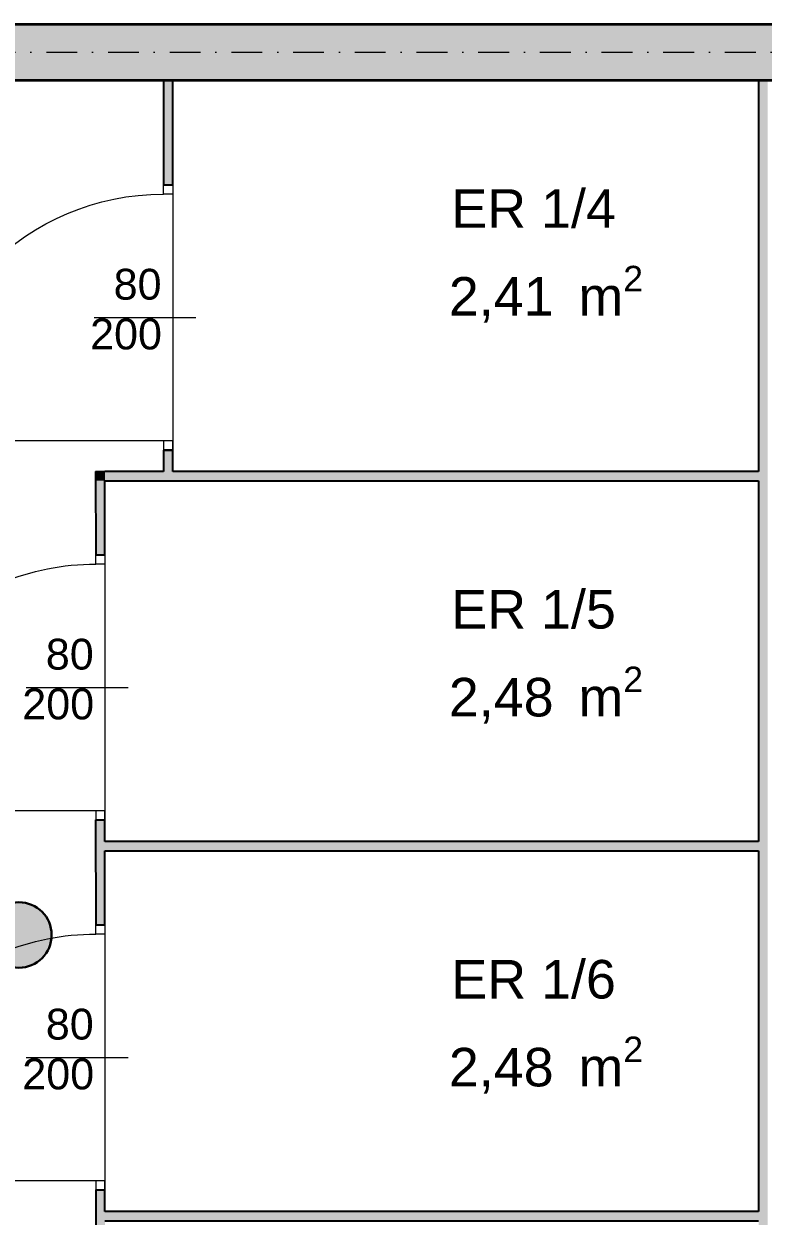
# Model space of a CAD drawing. Header units: millimetres. Extents: x 32522367 to 32638135, y 41424826 to 41540167.
# Drawn here: x 32563081 to 32565479, y 41444598 to 41448465 of the extents above; entities that cross this region are included whole.
import ezdxf
from ezdxf.enums import TextEntityAlignment as Align

# ---------------------------------------------------------------- set-up
doc = ezdxf.new("R2010")
doc.units = ezdxf.units.MM
doc.linetypes.add('Raster', pattern=[0.2, 0.1, -0.05, 0, -0.05])
doc.linetypes.add('Strichlinie eng', pattern=[0.1, 0.075, -0.025])
for name, color, linetype in [('000 Achsraster Haupt', 251, 'Continuous'), ('120 Wand Innen tragend', 251, 'Continuous'), ('130 Wand Innen', 251, 'Continuous'), ('240 Unterdaemmung', 251, 'Continuous'), ('811 Raum 2.Erschließung_ Nebenräume_Allg.räume_Technik', 251, 'Continuous'), ('Archicad Tür-Marker', 251, 'Continuous'), ('Archicad Türen', 251, 'Continuous')]:
    doc.layers.add(name, color=color, linetype=linetype)
for name, color, linetype, lineweight in [('000 Achsraster Haupt_Stift_Nr__1', 251, 'Continuous', 13), ('120 Wand Innen tragend_Stift_Nr__24', 251, 'Continuous', 13), ('120 Wand Innen tragend_Stift_Nr__8', 251, 'Continuous', 35), ('130 Wand Innen_Stift_Nr__26', 251, 'Continuous', 13), ('130 Wand Innen_Stift_Nr__7', 251, 'Continuous', 25), ('240 Unterdaemmung_Stift_Nr__6', 251, 'Continuous', 13), ('Archicad Raumstempel_Stift_Nr__1', 251, 'Continuous', 13), ('Archicad Tür-Marker_Stift_Nr__1', 251, 'Continuous', 13), ('Archicad Türen_Stift_Nr__1', 251, 'Continuous', 13), ('Archicad Türen_Stift_Nr__7', 251, 'Continuous', 25)]:
    doc.layers.add(name, color=color, linetype=linetype, lineweight=lineweight)
doc.layers.add('E2_LEHR_MENSCH_NATIVE', color=112, linetype='Continuous', lineweight=35, true_color=0x20dd55)
doc.styles.add('ERSTELLTER_STIL_1', font='arial.ttf')

# ---------------------------------------------------------------- blocks, each defined once
blk = doc.blocks.new('ER 1_5__194', base_point=(19.4496, -0.7881))
at = {"layer": 'Archicad Raumstempel_Stift_Nr__1', "color": 7, "lineweight": 13, "insert": (19.1525, -0.7581), "char_height": 0.125, "attachment_point": 1, "rotation": 343.6401, "style": 'ERSTELLTER_STIL_1'}
blk.add_mtext('\\A1;{\\pql;\\pt0,0.05;\\fArial|b0|i0|c0|p0;\\W1.000000;2,48\\fArial|b0|i0|c0|p0;\\W1.000000;\\A1{\\H.66x;\\S^  ;}\\fArial|b0|i0|c0|p0;\\W1.000000; m\\fArial|b0|i0|c0|p0;\\W1.000000;\\A1{\\H.66x;\\S2^  ;}}', dxfattribs=at)
at = {"layer": 'Archicad Raumstempel_Stift_Nr__1', "color": 7, "lineweight": 13, "style": 'ERSTELLTER_STIL_1'}
for tag, p in [('ROOM_NAME', (19.2302, -0.5219)), ('DUMMY_890', (19.733, -0.641)), ('DUMMY_891', (19.161, -0.729))]:
    blk.add_attdef(tag, text='', height=0.125, rotation=343.6401, dxfattribs=at).set_placement(p, align=Align.TOP_LEFT)
blk = doc.blocks.new('ER 1_6__195', base_point=(19.1115, -1.9395))
at = {"layer": 'Archicad Raumstempel_Stift_Nr__1', "color": 7, "lineweight": 13, "insert": (18.8145, -1.9095), "char_height": 0.125, "attachment_point": 1, "rotation": 343.6401, "style": 'ERSTELLTER_STIL_1'}
blk.add_mtext('\\A1;{\\pql;\\pt0,0.05;\\fArial|b0|i0|c0|p0;\\W1.000000;2,48\\fArial|b0|i0|c0|p0;\\W1.000000;\\A1{\\H.66x;\\S^  ;}\\fArial|b0|i0|c0|p0;\\W1.000000; m\\fArial|b0|i0|c0|p0;\\W1.000000;\\A1{\\H.66x;\\S2^  ;}}', dxfattribs=at)
at = {"layer": 'Archicad Raumstempel_Stift_Nr__1', "color": 7, "lineweight": 13, "style": 'ERSTELLTER_STIL_1'}
for tag, p in [('ROOM_NAME', (18.8922, -1.6733)), ('DUMMY_890', (19.395, -1.7924)), ('DUMMY_891', (18.823, -1.8804))]:
    blk.add_attdef(tag, text='', height=0.125, rotation=343.6401, dxfattribs=at).set_placement(p, align=Align.TOP_LEFT)
blk = doc.blocks.new('ER 1_4__198', base_point=(19.8157, 0.4593))
at = {"layer": 'Archicad Raumstempel_Stift_Nr__1', "color": 7, "lineweight": 13, "insert": (19.5186, 0.4893), "char_height": 0.125, "attachment_point": 1, "rotation": 343.6401, "style": 'ERSTELLTER_STIL_1'}
blk.add_mtext('\\A1;{\\pql;\\pt0,0.05;\\fArial|b0|i0|c0|p0;\\W1.000000;2,41\\fArial|b0|i0|c0|p0;\\W1.000000;\\A1{\\H.66x;\\S^  ;}\\fArial|b0|i0|c0|p0;\\W1.000000; m\\fArial|b0|i0|c0|p0;\\W1.000000;\\A1{\\H.66x;\\S2^  ;}}', dxfattribs=at)
at = {"layer": 'Archicad Raumstempel_Stift_Nr__1', "color": 7, "lineweight": 13, "style": 'ERSTELLTER_STIL_1'}
for tag, p in [('ROOM_NAME', (19.5963, 0.7254)), ('DUMMY_890', (20.0992, 0.6064)), ('DUMMY_891', (19.5272, 0.5184))]:
    blk.add_attdef(tag, text='', height=0.125, rotation=343.6401, dxfattribs=at).set_placement(p, align=Align.TOP_LEFT)
blk = doc.blocks.new('Decke_52', base_point=(14.1881, -3.6439))
at = {"layer": '240 Unterdaemmung_Stift_Nr__6', "color": 7, "linetype": 'Strichlinie eng', "lineweight": 13, "flags": 128}
blk.add_lwpolyline([(21.0504, 0.6678), (15.8978, 2.1803), (14.1881, -3.6439), (35.8347, -9.9984), (37.505, -4.3085), (36.3248, -3.962), (36.3642, -3.8277), (22.0099, 0.3861)], dxfattribs=at)
blk = doc.blocks.new('Decke_118', base_point=(16.371, 3.7923))
at = {"layer": '240 Unterdaemmung_Stift_Nr__6', "color": 7, "linetype": 'Strichlinie eng', "lineweight": 13, "flags": 128}
blk.add_lwpolyline([(16.371, 3.7923), (15.9485, 2.3531), (36.5876, -3.7057), (36.5527, -3.8413), (37.5557, -4.1358), (38.0176, -2.5622), (34.5442, -1.5425), (34.7132, -0.9668), (33.3699, -0.5725), (33.2009, -1.1482), (31.4258, -0.6271), (31.5948, -0.0514), (30.2514, 0.343), (30.0824, -0.2327)], close=True, dxfattribs=at)
blk = doc.blocks.new('Wand_322', base_point=(9.9612, 4.1107))
at = {"layer": '120 Wand Innen tragend_Stift_Nr__24', "linetype": 'Continuous', "lineweight": 13}
blk.add_hatch(color=92, dxfattribs=at).paths.add_polyline_path([(18.3254, 1.4677), (22.6144, 0.2086), (22.6651, 0.3814), (18.3761, 1.6404)])
at = {"layer": '120 Wand Innen tragend_Stift_Nr__8', "color": 7, "linetype": 'Continuous', "lineweight": 35, "flags": 128}
for points in [[(21.1011, 0.8405), (18.3761, 1.6404)], [(18.3254, 1.4677), (21.0504, 0.6678)]]:
    blk.add_lwpolyline(points, dxfattribs=at)
blk = doc.blocks.new('Wand_406', base_point=(18.8724, -5.3316))
at = {"layer": '130 Wand Innen_Stift_Nr__26', "linetype": 'Continuous', "lineweight": 13}
blk.add_hatch(color=5, dxfattribs=at).paths.add_polyline_path([(18.9712, -5.048), (20.681, 0.7762), (20.6522, 0.7847), (18.9425, -5.0396)])
at = {"layer": '130 Wand Innen_Stift_Nr__7', "color": 7, "linetype": 'Continuous', "lineweight": 25, "flags": 128}
for points in [[(20.6522, 0.7847), (20.2945, -0.4339)], [(20.681, 0.7762), (20.6522, 0.7847)], [(20.286, -0.4627), (19.9565, -1.5853)], [(19.948, -1.6141), (19.6185, -2.7367)]]:
    blk.add_lwpolyline(points, dxfattribs=at)
blk = doc.blocks.new('Blockrahmentür 1-Fl 27_8')
at = {"layer": 'Archicad Türen_Stift_Nr__1', "color": 7, "linetype": 'Continuous', "lineweight": 13}
for p, q in [((0.4, 0), (0.4, 0.8)), ((-0.4, 0), (-0.43, 0)), ((-0.43, 0), (-0.43, -0.03)), ((-0.4, -0.02), (-0.4, 0)), ((0.4, -0.02), (0.4, 0)), ((0.4, 0), (0.43, 0)), ((0.43, 0), (0.43, -0.03)), ((-0.43, -0.03), (-0.4, -0.03)), ((-0.4, -0.03), (-0.4, -0.02)), ((0.4, -0.03), (0.4, -0.02)), ((0.43, -0.03), (0.4, -0.03))]:
    blk.add_line(p, q, dxfattribs=at)
blk.add_arc((0.4, 0), 0.8, 90, 180, dxfattribs=at)
at = {"layer": 'Archicad Türen_Stift_Nr__7', "color": 7, "linetype": 'Continuous', "lineweight": 25}
for p, q in [((-0.43, 0), (-0.43, -0.03)), ((-0.43, 0), (-0.43, -0.03)), ((0.43, 0), (0.43, -0.03)), ((0.43, 0), (0.43, -0.03))]:
    blk.add_line(p, q, dxfattribs=at)
blk = doc.blocks.new('T Marker AUT 27_14')
at = {"layer": 'Archicad Tür-Marker_Stift_Nr__1', "color": 7, "linetype": 'Continuous', "lineweight": 13}
blk.add_line((0, 0.225), (0, -0.105), dxfattribs=at)
at = {"layer": 'Archicad Tür-Marker_Stift_Nr__1', "color": 7, "lineweight": 13, "style": 'ERSTELLTER_STIL_1'}
for tag, height, p in [('DUMMY_270', 0.1, (-0.165, 0.2614)), ('DUMMY_268', 0.1, (-0.0036, 0.1852)), ('DUMMY_271', 0.0667, (-0.0983, 0)), ('DUMMY_269', 0.0667, (0.0631, 0))]:
    blk.add_attdef(tag, text='', height=height, rotation=270, dxfattribs=at).set_placement(p, align=Align.BOTTOM_LEFT)
blk = doc.blocks.new('Wand_420', base_point=(16.8238, -4.7303))
at = {"layer": '130 Wand Innen_Stift_Nr__26', "linetype": 'Continuous', "lineweight": 13}
for points in [[(18.2315, 0.1717), (18.2231, 0.1429), (18.2519, 0.1344)], [(18.2603, 0.1632), (18.2315, 0.1717), (18.2519, 0.1344)], [(18.2231, 0.1429), (18.1555, -0.0874), (18.1843, -0.0958), (18.2519, 0.1344)], [(17.8175, -1.2388), (17.8463, -1.2473), (17.942, -0.921), (17.9132, -0.9126)], [(17.4795, -2.3902), (17.5083, -2.3987), (17.604, -2.0724), (17.5752, -2.064)]]:
    blk.add_hatch(color=5, dxfattribs=at).paths.add_polyline_path(points)
at = {"layer": '130 Wand Innen_Stift_Nr__7', "color": 7, "linetype": 'Continuous', "lineweight": 25}
for p, q in [((18.1555, -0.0874), (18.1843, -0.0958)), ((17.9132, -0.9126), (17.942, -0.921)), ((17.8175, -1.2388), (17.8463, -1.2473)), ((17.5752, -2.064), (17.604, -2.0724))]:
    blk.add_line(p, q, dxfattribs=at)
at = {"layer": '130 Wand Innen_Stift_Nr__7', "color": 7, "linetype": 'Continuous', "lineweight": 25, "flags": 128}
for points in [[(18.2315, 0.1717), (18.1555, -0.0874)], [(18.2315, 0.1717), (18.2603, 0.1632)], [(18.1843, -0.0958), (18.2519, 0.1344)], [(17.9132, -0.9126), (17.8175, -1.2388)], [(17.9223, -0.9882), (17.942, -0.921)], [(17.8463, -1.2473), (17.9139, -1.017)], [(17.5752, -2.064), (17.4795, -2.3902)], [(17.5843, -2.1396), (17.604, -2.0724)]]:
    blk.add_lwpolyline(points, dxfattribs=at)
at = {"layer": 'Archicad Tür-Marker', "color": 7, "lineweight": 13}
ref = blk.add_blockref('T Marker AUT 27_14', (18.0344, -0.5), dxfattribs=dict(at, rotation=73.64008921166615))
ref.add_attrib('DUMMY_268', '80', dxfattribs={"layer": 'Archicad Tür-Marker_Stift_Nr__1', "color": 7, "lineweight": 13, "height": 0.1, "rotation": 343.6401, "style": 'ERSTELLTER_STIL_1'}).set_placement((17.887, -0.4278), align=Align.BOTTOM_LEFT)
ref.add_attrib('DUMMY_270', '200', dxfattribs={"layer": 'Archicad Tür-Marker_Stift_Nr__1', "color": 7, "lineweight": 13, "height": 0.1, "rotation": 343.6401, "style": 'ERSTELLTER_STIL_1'}).set_placement((17.7683, -0.5612), align=Align.BOTTOM_LEFT)
ref = blk.add_blockref('T Marker AUT 27_14', (17.6964, -1.6514), dxfattribs=dict(at, rotation=73.64008921166615))
ref.add_attrib('DUMMY_268', '80', dxfattribs={"layer": 'Archicad Tür-Marker_Stift_Nr__1', "color": 7, "lineweight": 13, "height": 0.1, "rotation": 343.6401, "style": 'ERSTELLTER_STIL_1'}).set_placement((17.549, -1.5792), align=Align.BOTTOM_LEFT)
ref.add_attrib('DUMMY_270', '200', dxfattribs={"layer": 'Archicad Tür-Marker_Stift_Nr__1', "color": 7, "lineweight": 13, "height": 0.1, "rotation": 343.6401, "style": 'ERSTELLTER_STIL_1'}).set_placement((17.4303, -1.7127), align=Align.BOTTOM_LEFT)
at = {"layer": 'Archicad Türen', "color": 7, "linetype": 'Continuous', "lineweight": 13, "xscale": -1, "rotation": 73.64008921166615}
for p in [(18.0344, -0.5), (17.6964, -1.6514)]:
    blk.add_blockref('Blockrahmentür 1-Fl 27_8', p, dxfattribs=at)
blk = doc.blocks.new('Wand_426', base_point=(17.5801, -2.154))
at = {"layer": '130 Wand Innen_Stift_Nr__26', "linetype": 'Continuous', "lineweight": 13}
blk.add_hatch(color=5, dxfattribs=at).paths.add_polyline_path([(17.5759, -2.1684), (19.61, -2.7655), (19.6185, -2.7367), (17.5843, -2.1396)])
at = {"layer": '130 Wand Innen_Stift_Nr__7', "color": 7, "linetype": 'Continuous', "lineweight": 25, "flags": 128}
for points in [[(19.6185, -2.7367), (17.5843, -2.1396)], [(17.5759, -2.1684), (19.61, -2.7655)]]:
    blk.add_lwpolyline(points, dxfattribs=at)
blk = doc.blocks.new('Wand_427', base_point=(17.9181, -1.0026))
at = {"layer": '130 Wand Innen_Stift_Nr__26', "linetype": 'Continuous', "lineweight": 13}
blk.add_hatch(color=5, dxfattribs=at).paths.add_polyline_path([(17.9139, -1.017), (19.948, -1.6141), (19.9565, -1.5853), (17.9223, -0.9882)])
at = {"layer": '130 Wand Innen_Stift_Nr__7', "color": 7, "linetype": 'Continuous', "lineweight": 25, "flags": 128}
for points in [[(19.9565, -1.5853), (17.9223, -0.9882)], [(17.9139, -1.017), (19.948, -1.6141)]]:
    blk.add_lwpolyline(points, dxfattribs=at)
blk = doc.blocks.new('Wand_428', base_point=(18.2561, 0.1488))
at = {"layer": '130 Wand Innen_Stift_Nr__26', "linetype": 'Continuous', "lineweight": 13}
blk.add_hatch(color=5, dxfattribs=at).paths.add_polyline_path([(18.2519, 0.1344), (20.286, -0.4627), (20.2945, -0.4339), (18.2603, 0.1632)])
at = {"layer": '130 Wand Innen_Stift_Nr__7', "color": 7, "linetype": 'Continuous', "lineweight": 25, "flags": 128}
for points in [[(18.4426, 0.1097), (18.2603, 0.1632)], [(18.2519, 0.1344), (20.286, -0.4627)], [(20.2945, -0.4339), (18.4714, 0.1013)]]:
    blk.add_lwpolyline(points, dxfattribs=at)
blk = doc.blocks.new('Wand_429', base_point=(18.4672, 0.0869))
at = {"layer": '130 Wand Innen_Stift_Nr__26', "linetype": 'Continuous', "lineweight": 13}
for points in [[(18.7046, 1.0021), (18.7334, 0.9936), (18.8291, 1.3198), (18.8003, 1.3283)], [(18.4426, 0.1097), (18.4714, 0.1013), (18.4911, 0.1684), (18.4623, 0.1769)]]:
    blk.add_hatch(color=5, dxfattribs=at).paths.add_polyline_path(points)
at = {"layer": '130 Wand Innen_Stift_Nr__7', "color": 7, "linetype": 'Continuous', "lineweight": 25}
for p, q in [((18.7046, 1.0021), (18.7334, 0.9936)), ((18.4623, 0.1769), (18.4911, 0.1684))]:
    blk.add_line(p, q, dxfattribs=at)
at = {"layer": '130 Wand Innen_Stift_Nr__7', "color": 7, "linetype": 'Continuous', "lineweight": 25, "flags": 128}
for points in [[(18.8003, 1.3283), (18.7046, 1.0021)], [(18.7334, 0.9936), (18.8291, 1.3198)], [(18.8291, 1.3198), (18.8003, 1.3283)], [(18.4623, 0.1769), (18.4426, 0.1097)], [(18.4714, 0.1013), (18.4911, 0.1684)]]:
    blk.add_lwpolyline(points, dxfattribs=at)
at = {"layer": 'Archicad Tür-Marker', "color": 7, "lineweight": 13}
ref = blk.add_blockref('T Marker AUT 27_14', (18.5835, 0.5895), dxfattribs=dict(at, rotation=73.6400892116661))
ref.add_attrib('DUMMY_268', '80', dxfattribs={"layer": 'Archicad Tür-Marker_Stift_Nr__1', "color": 7, "lineweight": 13, "height": 0.1, "rotation": 343.6401, "style": 'ERSTELLTER_STIL_1'}).set_placement((18.4361, 0.6616), align=Align.BOTTOM_LEFT)
ref.add_attrib('DUMMY_270', '200', dxfattribs={"layer": 'Archicad Tür-Marker_Stift_Nr__1', "color": 7, "lineweight": 13, "height": 0.1, "rotation": 343.6401, "style": 'ERSTELLTER_STIL_1'}).set_placement((18.3174, 0.5282), align=Align.BOTTOM_LEFT)
at = {"layer": 'Archicad Türen', "color": 7, "linetype": 'Continuous', "lineweight": 13, "xscale": -1, "rotation": 73.6400892116661}
blk.add_blockref('Blockrahmentür 1-Fl 27_8', (18.5835, 0.5895), dxfattribs=at)
blk = doc.blocks.new('Standard-Rastermarker_20')
at = {"layer": '000 Achsraster Haupt_Stift_Nr__1', "color": 7, "linetype": 'Raster', "lineweight": 13}
blk.add_line((1, 0), (91.4133, 0), dxfattribs=at)
at = {"layer": '000 Achsraster Haupt_Stift_Nr__1', "color": 7, "lineweight": 13, "style": 'ERSTELLTER_STIL_1'}
for tag, p in [('AC_MarkerText_1_0', (-0.25, 0.075)), ('AC_MarkerText_1_1', (92.6633, 0.075))]:
    blk.add_attdef(tag, text='', height=0.15, dxfattribs=at).set_placement(p, align=Align.TOP_CENTER)
blk = doc.blocks.new('98095500')
at = {"color": 18, "lineweight": 30, "true_color": 0x000000}
for points in [[(423921.73, 99168.82), (423956.82, 99168.82), (423956.82, 99202.95), (423984.52, 99214.53), (424033.69, 99214.53), (424053.79, 99178.33)], [(424040.17, 99170.92), (424025.2, 99196.66), (423999.74, 99196.78), (424026.18, 99150.32), (424026.18, 99110.9), (424070.22, 99110.9), (424070.22, 99092.32), (424007.48, 99092.32), (424007.48, 99131.68), (423974.96, 99113.11), (423974.96, 99066.99), (423956.52, 99066.99), (423956.52, 99122.44), (423990.54, 99141.87), (423975.12, 99168.79), (423975.12, 99150.21), (423921.73, 99150.28)]]:
    blk.add_lwpolyline(points, dxfattribs=at)
blk.add_circle((423963.6, 99225.86), 18.08, dxfattribs=at)
for centre, radius, start, end in [((424047.83, 99173.07), 7.96, 195.72991, 41.40047), ((423921.73, 99159.55), 9.27, 89.9849, 270.0151)]:
    blk.add_arc(centre, radius, start, end, dxfattribs=at)
blk = doc.blocks.new('750298750')
h = blk.add_hatch(color=3)
h.paths.add_polyline_path([(426943.63, 99576.9), (426968.12, 99576.79), (426982.52, 99552.02, 1.25347), (426995.63, 99559.16), (426976.28, 99593.98), (426928.98, 99593.98), (426902.34, 99582.83), (426902.34, 99550.01), (426868.58, 99550.01, 1), (426868.59, 99532.17), (426919.94, 99532.11), (426919.94, 99549.98), (426934.78, 99524.08), (426902.06, 99505.39), (426902.06, 99452.05), (426919.79, 99452.05), (426919.79, 99496.41), (426951.07, 99514.28), (426951.07, 99476.42), (427011.43, 99476.42), (427011.43, 99494.29), (426969.06, 99494.29), (426969.06, 99532.21)])
h.paths.add_polyline_path([(426891.47, 99604.88, 1), (426926.25, 99604.88, 1)])
at = {"xscale": 0.9619413167778113, "yscale": 0.9619413167778113, "zscale": 0.9619413167778113}
blk.add_blockref('98095500', (19080.76, 4155.42), dxfattribs=at)
blk = doc.blocks.new('E2_MOL_LEHRPERSON_ZENTRIERT')
blk.add_blockref('750298750', (-426935.55, -99537.16))

msp = doc.modelspace()

# ---------------------------------------------------------------- linework, layer by layer
at = {"layer": '811 Raum 2.Erschließung_ Nebenräume_Allg.räume_Technik', "color": 51, "linetype": 'Continuous', "lineweight": 0, "true_color": 0xf5ffa6, "flags": 128}
msp.add_lwpolyline([(32554268.836, 41447432.46), (32554268.831, 41448462.46), (32559088.831, 41448462.484), (32566978.831, 41448462.524), (32568578.831, 41448462.532), (32583068.831, 41448462.606), (32583068.823, 41449962.605), (32565768.823, 41449962.518), (32564168.823, 41449962.51), (32557468.823, 41449962.476), (32556448.823, 41449962.471), (32552268.823, 41449962.45), (32552268.836, 41447432.45)], close=True, dxfattribs=at)
at = {"layer": '811 Raum 2.Erschließung_ Nebenräume_Allg.räume_Technik', "color": 31, "linetype": 'Continuous', "lineweight": 0, "true_color": 0xffcc66, "flags": 128}
for points in [[(32554418.832, 41448282.461), (32554418.862, 41442212.462), (32570998.862, 41442212.546), (32570998.832, 41448282.544)], [(32565463.832, 41448282.516), (32563563.832, 41448282.507), (32563563.838, 41447012.507), (32565463.838, 41447012.517)], [(32565463.838, 41446982.517), (32563343.838, 41446982.506), (32563343.844, 41445812.506), (32565463.844, 41445812.517)], [(32565463.844, 41445782.517), (32563343.844, 41445782.506), (32563343.85, 41444612.506), (32565463.85, 41444612.517)]]:
    msp.add_lwpolyline(points, close=True, dxfattribs=at)

# ---------------------------------------------------------------- block references
at = {"layer": '000 Achsraster Haupt', "color": 7, "linetype": 'Continuous', "lineweight": 18, "xscale": 999.9999999999995, "yscale": 999.9999999999995, "zscale": 999.9999999999995, "rotation": 0.0002901272618044}
msp.add_blockref('Standard-Rastermarker_20', (32539942.797, 41448372.387), dxfattribs=at)
at = {"layer": '120 Wand Innen tragend', "color": 7, "lineweight": 35, "xscale": 1000, "yscale": 1000, "zscale": 1000, "rotation": 16.36019999999994}
msp.add_blockref('Wand_322', (32554268.831, 41448462.46), dxfattribs=at)
at = {"layer": '130 Wand Innen', "color": 7, "lineweight": 35, "xscale": 1000, "yscale": 1000, "zscale": 1000, "rotation": 16.36019999999994}
for name, p in [('Wand_429', (32563563.838, 41446997.507)), ('Wand_406', (32565478.864, 41441912.517)), ('Wand_428', (32563343.838, 41446997.506)), ('Wand_420', (32563343.864, 41441912.506)), ('Wand_427', (32563343.844, 41445797.506)), ('Wand_426', (32563343.85, 41444597.506))]:
    msp.add_blockref(name, p, dxfattribs=at)
at = {"layer": '240 Unterdaemmung', "color": 7, "linetype": 'Strichlinie eng', "lineweight": 13, "xscale": 1000, "yscale": 1000, "zscale": 1000, "rotation": 16.36019999999994}
for name, p in [('Decke_118', (32560508.823, 41449962.493)), ('Decke_52', (32560508.863, 41442212.494))]:
    msp.add_blockref(name, p, dxfattribs=at)
at = {"layer": '811 Raum 2.Erschließung_ Nebenräume_Allg.räume_Technik', "color": 7, "linetype": 'Continuous', "lineweight": 13, "xscale": 1000, "yscale": 1000, "zscale": 1000, "rotation": 16.36019999999994}
for name, p, values in [('ER 1_4__198', (32564752.871, 41447734.716), {'ROOM_NAME': 'ER 1/4'}), ('ER 1_5__194', (32564752.878, 41446434.716), {'ROOM_NAME': 'ER 1/5'}), ('ER 1_6__195', (32564752.884, 41445234.716), {'ROOM_NAME': 'ER 1/6'})]:
    msp.add_blockref(name, p, dxfattribs=at).add_auto_attribs(values)
at = {"layer": 'E2_LEHR_MENSCH_NATIVE', "color": 112, "true_color": 0x20dd55, "xscale": 6.107755025382402, "yscale": 6.107755025382402}
for p, rotation in [((32565347.981, 41449066.102), 346.9323015139238), ((32562625.055, 41445444.25), 256.9323015139613)]:
    msp.add_blockref('E2_MOL_LEHRPERSON_ZENTRIERT', p, dxfattribs=dict(at, rotation=rotation))

doc.saveas('drawing.dxf')
